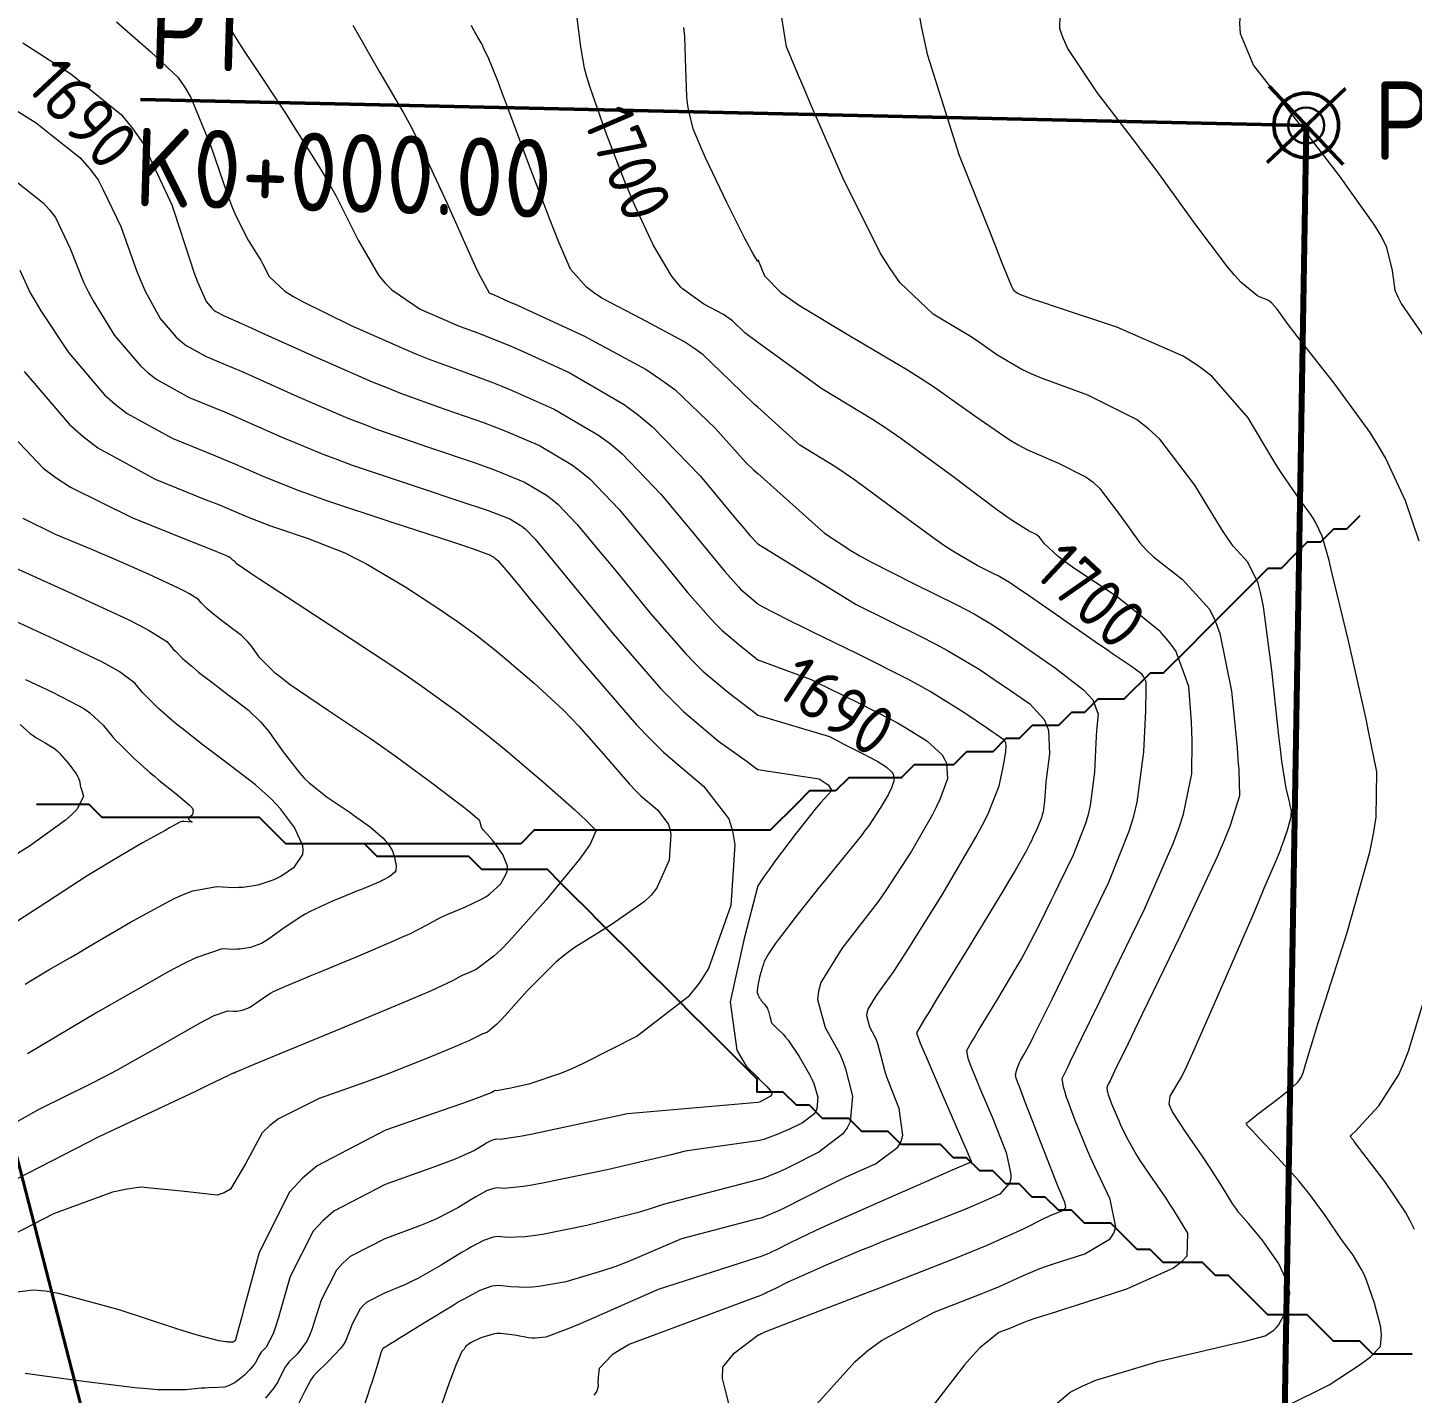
# Model space of a CAD drawing. Header units: millimetres. Extents: x 837475 to 838477, y 1189012 to 1191015.
# Drawn here: x 837944.3 to 838049.9, y 1190855.9 to 1190960.1 of the extents above; entities that cross this region are included whole.
import ezdxf

# ---------------------------------------------------------------- set-up
doc = ezdxf.new("R2010")
doc.units = ezdxf.units.MM
doc.header["$LTSCALE"] = 0.3
doc.linetypes.add('ACAD_ISO03W100', pattern=[30, 12, -18])
for name, color, linetype, lineweight in [('Absicisado Pto Obligatorio', 250, 'Continuous', 50), ('CORREDORVIA', 94, 'Continuous', 40), ('DRENAJE', 5, 'Continuous', 25), ('PTOBLIGADO', 90, 'Continuous', 30), ('TEXTPTO', 90, 'Continuous', 50), ('VIA_Curvas', 250, 'Continuous', 80)]:
    doc.layers.add(name, color=color, linetype=linetype, lineweight=lineweight)
for name, color, linetype, lineweight, true_color in [('COTAS 10', 7, 'Continuous', 9, 0x6e3e2d), ('COTAS INT', 7, 'Continuous', 5, 0x9fa19f), ('Linea_Tendencia', 7, 'ACAD_ISO03W100', 30, 0xef3939)]:
    doc.layers.add(name, color=color, linetype=linetype, lineweight=lineweight, true_color=true_color)
doc.styles.get("Standard").update_dxf_attribs({"font": 'isocp2.shx', "bigfont": '@extfont2.shx'})

msp = doc.modelspace()

# ---------------------------------------------------------------- linework, layer by layer
at = {"layer": 'Absicisado Pto Obligatorio'}
for p, q in [((838044.67, 1190949.66, 1705.28), (838039.03, 1190955.64, 1705.28)), ((838041.85, 1190952.65, 1705.28), (837952.89, 1190954.62, 1705.28)), ((838044.84, 1190955.47, 1705.28), (838038.86, 1190949.83, 1705.28))]:
    msp.add_line(p, q, dxfattribs=at)
msp.add_circle((838041.85, 1190952.65, 1705.28), 2.47, dxfattribs=at)
at = {"layer": 'CORREDORVIA'}
msp.add_lwpolyline([(838157.03, 1190996.19), (838237.17, 1190821.34), (838237, 1190602.88), (838240.03, 1190437.2), (838223.54, 1190366.27), (838184.2, 1189898.28), (837734.3, 1190149.15), (837849.08, 1189569.7), (837751.16, 1189231.38), (837593.19, 1189234.4), (837695.48, 1189679.23), (837660.57, 1189835.36), (837597.74, 1190012.46), (837490.67, 1190492.6), (837964.3, 1190234.41), (838010.16, 1190346.41), (837974.61, 1190516.88), (837969.42, 1190653.33), (837963.57, 1190795.98), (837910.68, 1191000.96)], close=True, dxfattribs=at)
at = {"layer": 'COTAS 10'}
for points in [[(838050.17, 1190971.73), (838049.26, 1190971.42), (838045.44, 1190970.31), (838041.68, 1190968.73), (838040.82, 1190968.13), (838040.03, 1190967.46), (838037.83, 1190964.44), (838036.8, 1190961.22), (838036.75, 1190960.42), (838036.8, 1190959.66), (838037.83, 1190957.23), (838039.87, 1190954.62), (838040.55, 1190953.74), (838041.28, 1190952.79), (838044.37, 1190948.81), (838047.07, 1190945.01), (838047.56, 1190944.18), (838047.95, 1190943.44), (838048.41, 1190941.58), (838048.61, 1190940.08), (838048.83, 1190939.57), (838049.11, 1190939.01), (838050.73, 1190936.69)], [(838004.03, 1190854.51), (838007.4, 1190858.28), (838008.4, 1190859.14), (838009.44, 1190859.92), (838013.45, 1190862.07), (838017.04, 1190863.47), (838017.82, 1190863.78), (838018.5, 1190864.06), (838020.16, 1190864.81), (838021.52, 1190865.4), (838022.02, 1190865.58), (838022.56, 1190865.77), (838024.95, 1190866.53), (838026.9, 1190867.67), (838027.17, 1190868.1), (838027.32, 1190868.57), (838026.88, 1190870.7), (838025.74, 1190873.11), (838025.45, 1190873.77), (838025.17, 1190874.41), (838024.22, 1190876.7), (838023.54, 1190878.55), (838023.42, 1190878.93), (838023.33, 1190879.25), (838023.24, 1190879.9), (838023.54, 1190880.52), (838023.68, 1190880.83), (838023.85, 1190881.19), (838024.71, 1190882.95), (838026.08, 1190885.77), (838026.58, 1190886.79), (838027.12, 1190887.91), (838029.51, 1190892.84), (838031.71, 1190897.83), (838032.14, 1190899), (838032.49, 1190900.07), (838033.12, 1190903.16), (838033.15, 1190905.69), (838033.13, 1190906.41), (838033.1, 1190907.14), (838032.9, 1190909.82), (838031.89, 1190912.54), (838031.35, 1190913.28), (838030.7, 1190914.02), (838027.42, 1190916.66), (838024.12, 1190918.87), (838023.46, 1190919.35), (838022.92, 1190919.76), (838021.87, 1190920.72), (838021.49, 1190921.22), (838021.37, 1190921.33), (838021.24, 1190921.43), (838020.72, 1190921.69), (838019.48, 1190922.44), (838019, 1190922.78), (838018.9, 1190922.85), (838018.22, 1190923.34), (838014.89, 1190925.85), (838010.92, 1190928.75), (838009.84, 1190929.49), (838008.76, 1190930.21), (838004.89, 1190932.55), (838000, 1190936.07), (837999.01, 1190936.83), (837998.06, 1190937.73), (837997.73, 1190937.97), (837997.38, 1190938.21), (837995.88, 1190939.01), (837994.26, 1190940.18), (837994.14, 1190940.31), (837993.84, 1190940.64), (837993.42, 1190941.16), (837992.01, 1190943.53), (837990.63, 1190946.54), (837990.24, 1190947.46), (837989.84, 1190948.42), (837988.38, 1190952.19), (837987.19, 1190955.62), (837986.96, 1190956.37), (837986.78, 1190957.03), (837986.65, 1190957.77), (837986.5, 1190958.66), (837986.21, 1190960.84)], [(837943.91, 1190958.96), (837947.59, 1190956.6), (837951.44, 1190953.45), (837952.32, 1190952.4), (837953.11, 1190951.28), (837955.28, 1190946.6), (837955.43, 1190946.14), (837956.68, 1190942.32), (837956.98, 1190941.46), (837957.24, 1190940.72), (837957.9, 1190939.22), (837958.36, 1190938.68), (837958.5, 1190938.56), (837958.65, 1190938.45), (837959.22, 1190938.13), (837960.65, 1190937.5), (837961.34, 1190937.2), (837962.15, 1190936.83), (837966.13, 1190935.03), (837970.58, 1190933.09), (837971.69, 1190932.64), (837972.75, 1190932.22), (837976.13, 1190931), (837979.08, 1190929.97), (837979.87, 1190929.67), (837980.64, 1190929.37), (837983.34, 1190928.21), (837985.86, 1190926.73), (837986.53, 1190926.22), (837987.18, 1190925.67), (837989.43, 1190923.34), (837991.54, 1190920.78), (837992.11, 1190920.09), (837992.67, 1190919.41), (837994.64, 1190917.01), (837996.41, 1190914.98), (837996.85, 1190914.53), (837997.26, 1190914.12), (837998.55, 1190913.04), (838000, 1190911.87), (838004.07, 1190910.37), (838004.67, 1190910.06), (838005.3, 1190909.74), (838007.73, 1190908.55), (838010.08, 1190907.35), (838010.66, 1190907.04), (838011.21, 1190906.73), (838012.91, 1190905.67), (838014.07, 1190904.6), (838014.26, 1190904.29), (838014.41, 1190903.98), (838014.48, 1190902.79), (838013.9, 1190901.19), (838013.62, 1190900.62), (838013.3, 1190900), (838011.73, 1190897.27), (838009.77, 1190894.25), (838009.2, 1190893.44), (838008.61, 1190892.64), (838006.41, 1190889.83), (838004.82, 1190887.23), (838004.63, 1190886.57), (838004.55, 1190885.93), (838005.14, 1190883.79), (838006.25, 1190881.78), (838006.49, 1190881.22), (838006.7, 1190880.65), (838007.24, 1190878.56), (838007.06, 1190876.61), (838006.82, 1190876.14), (838006.5, 1190875.69), (838004.66, 1190874.28), (838002.56, 1190873.22), (838002.08, 1190872.99), (838001.64, 1190872.79), (838000.38, 1190872.27), (838000, 1190872.17), (837992.77, 1190870.29), (837991.79, 1190869.97), (837990.79, 1190869.66), (837986.95, 1190868.68), (837983.57, 1190868.01), (837982.86, 1190867.89), (837982.25, 1190867.81), (837980.9, 1190867.78), (837980.19, 1190867.84), (837980, 1190867.83), (837979.8, 1190867.8), (837979.08, 1190867.55), (837978.15, 1190867.05), (837977.82, 1190866.86), (837977.45, 1190866.64), (837975.84, 1190865.66), (837974.06, 1190864.64), (837973.59, 1190864.4), (837973.12, 1190864.18), (837971.51, 1190863.52), (837970.18, 1190862.83), (837969.9, 1190862.59), (837969.65, 1190862.32), (837969.06, 1190861.15), (837968.56, 1190859.91), (837968.38, 1190859.6), (837968.17, 1190859.29), (837967.22, 1190858.3), (837966.29, 1190857.4), (837966.08, 1190857.16), (837965.9, 1190856.91), (837965.45, 1190856.05), (837964.99, 1190855.12)], [(837942.72, 1190929.38), (837945.48, 1190926.49), (837946.46, 1190925.75), (837947.55, 1190925.04), (837952.25, 1190922.72), (837956.58, 1190920.98), (837957.43, 1190920.64), (837958.13, 1190920.36), (837959.38, 1190919.85), (837959.6, 1190919.75), (837959.64, 1190919.73), (837959.68, 1190919.71), (837959.74, 1190919.66), (837959.77, 1190919.64), (837959.77, 1190919.63), (837959.78, 1190919.63), (837959.81, 1190919.6), (837959.84, 1190919.57), (837959.85, 1190919.56), (837959.87, 1190919.55), (837959.92, 1190919.5), (837959.98, 1190919.46), (837960, 1190919.45), (837960.01, 1190919.44), (837960.06, 1190919.4), (837960.1, 1190919.36), (837960.12, 1190919.34), (837960.13, 1190919.32), (837960.19, 1190919.24), (837961.32, 1190918.47), (837962.01, 1190918.01), (837962.87, 1190917.45), (837967.34, 1190914.54), (837972.22, 1190911.32), (837973.34, 1190910.56), (837974.36, 1190909.86), (837977.2, 1190907.82), (837979.53, 1190905.99), (837980.22, 1190905.43), (837980.93, 1190904.84), (837983.67, 1190902.5), (837986.03, 1190900.42), (837986.5, 1190899.99), (837986.89, 1190899.63), (837987.66, 1190898.84), (837987.22, 1190897.8), (837986.86, 1190897.28), (837986.39, 1190896.65), (837983.82, 1190893.52), (837981.02, 1190890.39), (837980.41, 1190889.76), (837979.87, 1190889.24), (837978.51, 1190888.22), (837977.69, 1190887.88), (837977.49, 1190887.79), (837977.3, 1190887.7), (837976.7, 1190887.37), (837975.07, 1190886.61), (837974.23, 1190886.25), (837973.22, 1190885.82), (837968.17, 1190883.7), (837961.49, 1190880.94), (837960.24, 1190880.42), (837960.19, 1190880.4), (837960.17, 1190880.39), (837960.16, 1190880.39), (837960.12, 1190880.36), (837960.08, 1190880.33), (837960.08, 1190880.33), (837960.07, 1190880.32), (837960.04, 1190880.31), (837960.01, 1190880.31), (837960.01, 1190880.31), (837960, 1190880.31), (837959.97, 1190880.31), (837959.91, 1190880.29), (837959.88, 1190880.27), (837959.85, 1190880.25), (837959.67, 1190880.16), (837958.02, 1190879.36), (837957.05, 1190878.9), (837955.86, 1190878.34), (837949.71, 1190875.45), (837942.5, 1190871.74)], [(837943.71, 1190906.93), (837944.49, 1190906.24), (837944.7, 1190906.08), (837944.91, 1190905.94), (837945.63, 1190905.53), (837946.34, 1190905.09), (837946.54, 1190904.92), (837946.73, 1190904.74), (837947.44, 1190903.93), (837947.99, 1190903.15), (837948.1, 1190902.98), (837948.18, 1190902.84), (837948.28, 1190902.54), (837948.3, 1190902.28), (837948.33, 1190902.17), (837948.36, 1190902.04), (837948.55, 1190901.46), (837948.07, 1190900.46), (837947.68, 1190900.07), (837947.18, 1190899.63), (837944.43, 1190897.65), (837941.2, 1190895.63)]]:
    msp.add_lwpolyline(points, dxfattribs=at)
at = {"layer": 'COTAS INT'}
for points in [[(838040.43, 1190854.96), (838043.59, 1190856.53), (838045.9, 1190858.02), (838046.36, 1190858.35), (838046.75, 1190858.65), (838047.51, 1190859.46), (838047.6, 1190860.32), (838047.57, 1190860.65), (838047.51, 1190861.03), (838047.06, 1190862.75), (838046.44, 1190864.52), (838046.26, 1190864.94), (838046.08, 1190865.32), (838045.42, 1190866.42), (838044.67, 1190867.43), (838044.44, 1190867.76), (838044.2, 1190868.11), (838043.24, 1190869.53), (838042.06, 1190871.15), (838041.68, 1190871.62), (838041.28, 1190872.1), (838039.66, 1190873.88), (838038.24, 1190875.37), (838037.97, 1190875.66), (838037.75, 1190875.9), (838037.38, 1190876.29), (838037.35, 1190876.33), (838037.34, 1190876.36), (838037.3, 1190876.41), (838037.28, 1190876.46), (838037.28, 1190876.47), (838037.28, 1190876.48), (838037.3, 1190876.52), (838037.37, 1190876.56), (838037.4, 1190876.58), (838037.43, 1190876.61), (838037.57, 1190876.72), (838037.94, 1190877.01), (838038.11, 1190877.15), (838038.32, 1190877.31), (838039.34, 1190878.08), (838040.37, 1190878.89), (838040.59, 1190879.07), (838040.78, 1190879.23), (838041.23, 1190879.64), (838041.48, 1190880.03), (838041.55, 1190880.17), (838041.61, 1190880.33), (838041.83, 1190881.04), (838042.43, 1190883.07), (838042.74, 1190884.07), (838043.12, 1190885.24), (838044.97, 1190891.04), (838046.7, 1190897.19), (838046.98, 1190898.59), (838047.19, 1190899.85), (838047.24, 1190903.31), (838046.61, 1190906.42), (838046.39, 1190907.46), (838046.14, 1190908.59), (838045.07, 1190913.31), (838044.02, 1190917.72), (838043.79, 1190918.65), (838043.59, 1190919.45), (838043.06, 1190921.29), (838042.56, 1190922.36), (838042.38, 1190922.67), (838042.18, 1190922.99), (838041.29, 1190924.21), (838040.08, 1190925.92), (838039.68, 1190926.55), (838039.24, 1190927.25), (838037.41, 1190930.32), (838034.64, 1190933.52), (838033.61, 1190934.3), (838032.47, 1190935.03), (838027.41, 1190937.26), (838022.73, 1190938.81), (838021.83, 1190939.11), (838021.1, 1190939.35), (838019.92, 1190939.77), (838019.84, 1190939.82), (838019.82, 1190939.84), (838019.79, 1190939.85), (838019.69, 1190939.92), (838019.56, 1190940.03), (838019.53, 1190940.08), (838019.49, 1190940.14), (838019.36, 1190940.41), (838018.66, 1190942.14), (838018.27, 1190943.12), (838017.8, 1190944.31), (838015.38, 1190950.41), (838012.98, 1190957.98), (838012.52, 1190960.1), (838012.14, 1190962.23)], [(838050.46, 1190920.91), (838049.42, 1190923.99), (838047.9, 1190927.27), (838047.34, 1190928.23), (838046.72, 1190929.22), (838043.99, 1190932.99), (838041.42, 1190936.24), (838040.91, 1190936.9), (838040.48, 1190937.46), (838039.63, 1190938.63), (838039.23, 1190939.09), (838039.08, 1190939.2), (838038.91, 1190939.3), (838038.15, 1190939.63), (838036.89, 1190940.66), (838036.4, 1190941.2), (838035.85, 1190941.85), (838033.36, 1190945.16), (838030.47, 1190949.15), (838029.66, 1190950.23), (838028.85, 1190951.31), (838025.9, 1190955.16), (838023.66, 1190958.52), (838023.3, 1190959.3), (838023.05, 1190960.02), (838023.1, 1190962.05)], [(838021.68, 1190854.13), (838023.85, 1190855.97), (838024.76, 1190856.43), (838025.79, 1190856.88), (838030.62, 1190858.32), (838035.32, 1190859.42), (838036.28, 1190859.65), (838037.08, 1190859.84), (838038.73, 1190860.27), (838039.38, 1190860.69), (838039.56, 1190860.87), (838039.73, 1190861.09), (838040.33, 1190862.15), (838040.6, 1190863.49), (838040.55, 1190863.88), (838040.46, 1190864.28), (838039.73, 1190865.81), (838038.73, 1190867.25), (838038.48, 1190867.59), (838038.24, 1190867.9), (838037.44, 1190868.83), (838036.69, 1190869.71), (838036.48, 1190870), (838036.26, 1190870.31), (838035.45, 1190871.6), (838034.51, 1190873.1), (838034.22, 1190873.54), (838033.91, 1190874.01), (838032.66, 1190875.8), (838031.65, 1190877.37), (838031.49, 1190877.69), (838031.39, 1190877.96), (838031.46, 1190878.55), (838032.33, 1190880.02), (838032.73, 1190880.85), (838033.2, 1190881.87), (838035.5, 1190887.07), (838037.79, 1190892.4), (838038.26, 1190893.5), (838038.65, 1190894.43), (838039.5, 1190896.42), (838039.88, 1190897.34), (838039.97, 1190897.59), (838040.07, 1190897.85), (838040.39, 1190898.79), (838040.62, 1190899.6), (838040.67, 1190899.78), (838040.7, 1190899.94), (838040.72, 1190900.33), (838040.63, 1190900.75), (838040.59, 1190900.93), (838040.54, 1190901.13), (838040.33, 1190902.07), (838040, 1190904.13), (838039.89, 1190905.03), (838039.77, 1190906.07), (838039.23, 1190911.06), (838038.58, 1190915.93), (838038.39, 1190916.9), (838038.19, 1190917.72), (838037.4, 1190919.31), (838036.28, 1190920.54), (838035.86, 1190921.12), (838035.4, 1190921.81), (838033.35, 1190925.18), (838030.67, 1190928.7), (838029.81, 1190929.49), (838028.9, 1190930.2), (838025.18, 1190932.07), (838021.65, 1190933.35), (838020.85, 1190933.69), (838020.14, 1190934.02), (838018.24, 1190935.13), (838016.66, 1190936.25), (838016.15, 1190936.58), (838015.6, 1190936.93), (838013.38, 1190938.24), (838010.85, 1190940.67), (838010.11, 1190941.72), (838009.35, 1190942.93), (838006.5, 1190948.64), (838004.03, 1190954.29), (838003.53, 1190955.46), (838003.1, 1190956.46), (838002.18, 1190958.64), (838001.82, 1190961.03)], [(837951.07, 1190960.56), (837953.69, 1190958.27), (837955.75, 1190956.34), (837956.26, 1190955.6), (837956.74, 1190954.78), (837958.27, 1190951.06), (837959.53, 1190947.35), (837959.85, 1190946.53), (837960.15, 1190945.8), (837961.11, 1190943.9), (837961.89, 1190942.68), (837962.07, 1190942.37), (837962.24, 1190942.07), (837962.72, 1190941.11), (837963.91, 1190940.01), (837964.53, 1190939.62), (837965.27, 1190939.2), (837968.98, 1190937.38), (837973.02, 1190935.6), (837973.97, 1190935.2), (837974.84, 1190934.84), (837977.38, 1190933.91), (837979.71, 1190933.06), (837980.46, 1190932.75), (837981.25, 1190932.43), (837984.47, 1190931), (837987.85, 1190929.02), (837988.75, 1190928.34), (837989.63, 1190927.6), (837992.64, 1190924.47), (837995.14, 1190921.44), (837995.7, 1190920.77), (837996.19, 1190920.17), (837997.49, 1190918.6), (837998.32, 1190917.65), (837998.52, 1190917.43), (837998.71, 1190917.24), (837999.32, 1190916.73), (838000, 1190916.14)], [(837959.63, 1190960.11), (837959.67, 1190960.06), (837959.79, 1190959.94), (837959.86, 1190959.88), (837959.87, 1190959.85), (837959.89, 1190959.82), (837959.94, 1190959.7), (837960.58, 1190958.68), (837960.96, 1190958.09), (837961.44, 1190957.37), (837963.9, 1190953.66), (837966.62, 1190949.37), (837967.25, 1190948.29), (837967.83, 1190947.25), (837969.51, 1190943.9), (837971.05, 1190941.23), (837971.55, 1190940.63), (837972.08, 1190940.09), (837974.24, 1190938.63), (837976.35, 1190937.7), (837976.85, 1190937.49), (837977.3, 1190937.3), (837978.63, 1190936.81), (837980.35, 1190936.14), (837981.06, 1190935.84), (837981.87, 1190935.49), (837985.61, 1190933.79), (837989.81, 1190931.35), (837990.91, 1190930.53), (837991.98, 1190929.64), (837995.61, 1190925.9), (837998.41, 1190922.53), (837998.95, 1190921.89), (837999.4, 1190921.36), (838000, 1190920.71), (838007.51, 1190916.08), (838012.45, 1190913.64), (838013.53, 1190913.08), (838014.48, 1190912.57), (838016.89, 1190911.15), (838018.45, 1190910.08), (838018.88, 1190909.79), (838019.29, 1190909.51), (838020.75, 1190908.5), (838021.85, 1190907.31), (838022.04, 1190906.91), (838022.18, 1190906.48), (838022.25, 1190904.69), (838022.03, 1190902.93), (838021.99, 1190902.52), (838021.95, 1190902.15), (838021.87, 1190901.08), (838021.77, 1190900.25), (838021.71, 1190900.02), (838021.65, 1190899.79), (838021.33, 1190898.99), (838020.97, 1190898.25), (838020.88, 1190898.05), (838020.79, 1190897.87), (838020.49, 1190897.25), (838019.65, 1190895.78), (838019.22, 1190895.06), (838018.7, 1190894.21), (838016.12, 1190889.99), (838013.6, 1190885.86), (838013.12, 1190885.07), (838012.73, 1190884.43), (838012.1, 1190883.39), (838012.4, 1190882.61), (838012.6, 1190882.14), (838012.84, 1190881.55), (838014.15, 1190878.52), (838015.47, 1190875.49), (838015.72, 1190874.9), (838015.93, 1190874.43), (838016.27, 1190873.64), (838016.28, 1190873.57), (838016.28, 1190873.56), (838016.28, 1190873.54), (838016.25, 1190873.51), (838016.19, 1190873.49), (838016.17, 1190873.48), (838016.14, 1190873.47), (838016.03, 1190873.42), (838015.02, 1190872.99), (838014.43, 1190872.73), (838013.7, 1190872.41), (838009.97, 1190870.78), (838006.01, 1190869.03), (838005.15, 1190868.64), (838004.38, 1190868.28), (838002.46, 1190867.36), (838001.34, 1190866.79), (838001.08, 1190866.67), (838000.85, 1190866.56), (838000.19, 1190866.29), (838000, 1190866.24), (837992.39, 1190863.8), (837987.44, 1190861.61), (837986.44, 1190861.18), (837985.59, 1190860.82), (837983.83, 1190860.17), (837983.02, 1190860.09), (837982.77, 1190860.1), (837982.5, 1190860.12), (837981.45, 1190860.31), (837980.36, 1190860.45), (837980.08, 1190860.44), (837979.8, 1190860.4), (837978.86, 1190860.11), (837978.14, 1190859.75), (837978, 1190859.67), (837977.89, 1190859.6), (837977.7, 1190859.44), (837977.66, 1190859.33), (837977.63, 1190859.29), (837977.6, 1190859.25), (837977.43, 1190859.08), (837976.95, 1190858.02), (837976.72, 1190857.42), (837976.45, 1190856.68), (837975.12, 1190852.9)], [(837969.09, 1190960.31), (837971.16, 1190956.69), (837973, 1190953.57), (837973.55, 1190952.53), (837974.12, 1190951.4), (837976.3, 1190946.69), (837978.19, 1190942.46), (837978.57, 1190941.64), (837978.89, 1190940.98), (837979.5, 1190939.88), (837979.68, 1190939.8), (837979.73, 1190939.78), (837979.77, 1190939.77), (837979.88, 1190939.72), (837980.99, 1190939.22), (837981.66, 1190938.92), (837982.48, 1190938.54), (837986.74, 1190936.58), (837991.49, 1190934.03), (837992.61, 1190933.27), (837993.66, 1190932.5), (837996.74, 1190929.54), (837999.09, 1190926.93), (837999.67, 1190926.37), (838000, 1190926.08), (838005.09, 1190921.54), (838007.09, 1190920.21), (838007.8, 1190919.8), (838008.58, 1190919.37), (838011.93, 1190917.67), (838015.18, 1190916.06), (838015.88, 1190915.7), (838016.51, 1190915.37), (838018.05, 1190914.46), (838019.38, 1190913.55), (838019.86, 1190913.22), (838020.39, 1190912.85), (838022.73, 1190911.23), (838024.85, 1190909.56), (838025.24, 1190909.17), (838025.56, 1190908.8), (838025.98, 1190907.71), (838025.86, 1190906.48), (838025.83, 1190906.02), (838025.8, 1190905.52), (838025.69, 1190903.28), (838025.37, 1190900.75), (838025.21, 1190900.05), (838025.01, 1190899.37), (838024.06, 1190896.94), (838022.96, 1190894.67), (838022.68, 1190894.09), (838022.4, 1190893.52), (838021.48, 1190891.64), (838020.46, 1190889.68), (838020.12, 1190889.07), (838019.75, 1190888.42), (838018.21, 1190885.85), (838016.83, 1190883.58), (838016.56, 1190883.12), (838016.34, 1190882.75), (838015.94, 1190882.02), (838016.04, 1190881.46), (838016.14, 1190881.18), (838016.26, 1190880.85), (838016.93, 1190879.22), (838017.76, 1190877.26), (838017.98, 1190876.72), (838018.2, 1190876.19), (838018.95, 1190874.26), (838019.32, 1190872.6), (838019.3, 1190872.24), (838019.22, 1190871.92), (838018.48, 1190871.09), (838016.92, 1190870.38), (838016.33, 1190870.13), (838015.67, 1190869.86), (838012.7, 1190868.69), (838009.47, 1190867.43), (838008.65, 1190867.09), (838007.85, 1190866.77), (838005.23, 1190865.66), (838003.16, 1190864.74), (838002.7, 1190864.53), (838002.3, 1190864.35), (838001.29, 1190863.86), (838000.7, 1190863.57), (838000.57, 1190863.5), (838000.45, 1190863.45), (838000.1, 1190863.3), (838000, 1190863.28), (837990.23, 1190859.62), (837989.5, 1190859.2), (837988.9, 1190858.82), (837987.89, 1190857.78), (837987.82, 1190857.1), (837987.81, 1190856.94), (837987.8, 1190856.8), (837987.83, 1190856.42), (837987.72, 1190856.03), (837987.62, 1190855.89), (837987.5, 1190855.73)], [(837997.81, 1190855.01), (837997.52, 1190856.2), (837997.31, 1190857), (837997.34, 1190857.87), (837998.19, 1190858.94), (838000, 1190860.31), (838000.01, 1190860.31), (838000.04, 1190860.33), (838000.05, 1190860.33), (838000.07, 1190860.34), (838000.12, 1190860.37), (838000.22, 1190860.41), (838000.26, 1190860.43), (838000.3, 1190860.45), (838000.5, 1190860.54), (838002, 1190861.12), (838002.86, 1190861.46), (838003.92, 1190861.86), (838009.37, 1190863.96), (838015.13, 1190866.21), (838016.39, 1190866.72), (838017.5, 1190867.18), (838020.27, 1190868.44), (838021.82, 1190869.21), (838022.15, 1190869.37), (838022.44, 1190869.5), (838023.14, 1190869.79), (838023.44, 1190869.97), (838023.48, 1190870.03), (838023.51, 1190870.11), (838023.44, 1190870.44), (838023.12, 1190871.18), (838022.98, 1190871.5), (838022.83, 1190871.89), (838022.11, 1190873.72), (838021.33, 1190875.73), (838021.14, 1190876.22), (838020.96, 1190876.68), (838020.41, 1190878.1), (838020.02, 1190879.14), (838019.94, 1190879.35), (838019.87, 1190879.53), (838019.71, 1190879.93), (838019.67, 1190880.15), (838019.68, 1190880.23), (838019.69, 1190880.31), (838019.79, 1190880.66), (838019.95, 1190881.06), (838020, 1190881.18), (838020.06, 1190881.29), (838020.3, 1190881.72), (838020.8, 1190882.64), (838021.02, 1190883.07), (838021.27, 1190883.57), (838022.48, 1190886.02), (838024.01, 1190889.17), (838024.47, 1190890.12), (838024.95, 1190891.1), (838026.78, 1190894.89), (838028.37, 1190898.85), (838028.69, 1190899.93), (838028.96, 1190901.01), (838029.47, 1190904.84), (838029.6, 1190907.96), (838029.62, 1190908.59), (838029.63, 1190908.98), (838029.64, 1190909.12), (838029.64, 1190910.17), (838029.43, 1190910.6), (838029.32, 1190910.73), (838029.18, 1190910.87), (838028.45, 1190911.41), (838027.15, 1190912.28), (838026.65, 1190912.62), (838026.08, 1190913.01), (838023.52, 1190914.78), (838023.05, 1190915.11), (838021.06, 1190916.5), (838020.55, 1190916.85), (838020.12, 1190917.14), (838019.21, 1190917.77), (838018.59, 1190918.13), (838018.34, 1190918.27), (838018.06, 1190918.41), (838016.75, 1190919.06), (838014.88, 1190920.15), (838014.24, 1190920.57), (838013.55, 1190921.05), (838010.62, 1190923.22), (838007.49, 1190925.52), (838006.67, 1190926.08), (838005.88, 1190926.61), (838003.22, 1190928.25), (838000, 1190931.15), (837999.78, 1190931.32), (837997.88, 1190933.19), (837995.83, 1190935.13), (837995.13, 1190935.64), (837994.37, 1190936.15), (837991.14, 1190937.88), (837988.11, 1190939.47), (837987.47, 1190939.89), (837986.93, 1190940.3), (837985.7, 1190941.68), (837984.81, 1190943.75), (837984.48, 1190944.58), (837984.11, 1190945.54), (837982.44, 1190949.94), (837980.82, 1190954.28), (837980.48, 1190955.19), (837980.18, 1190955.97), (837979.47, 1190957.74), (837979.08, 1190958.58), (837978.99, 1190958.77), (837978.89, 1190958.95), (837978.59, 1190959.47), (837978.26, 1190960.05), (837978.15, 1190960.27)], [(838000, 1190942.27), (837999.64, 1190942.86), (837999.34, 1190943.41), (837999.01, 1190944.02), (837997.64, 1190946.76), (837996.31, 1190949.54), (837996.02, 1190950.18), (837995.76, 1190950.76), (837995.08, 1190952.39), (837994.71, 1190953.87), (837994.64, 1190954.35), (837994.59, 1190954.87), (837994.52, 1190957), (837994.43, 1190959.43), (837994.36, 1190960.13)], [(837941.66, 1190954.89), (837944.93, 1190952.85), (837946.22, 1190951.83), (837948.27, 1190950.21), (837949.01, 1190949.37), (837949.68, 1190948.49), (837950.05, 1190947.73), (837951.41, 1190944.93), (837952.61, 1190941.51), (837952.94, 1190940.71), (837953.26, 1190939.99), (837954.4, 1190937.92), (837955.63, 1190936.48), (837956, 1190936.15), (837956.39, 1190935.85), (837957.92, 1190935.01), (837959.98, 1190934.15), (837960.7, 1190933.83), (837961.49, 1190933.49), (837964.87, 1190931.96), (837968.73, 1190930.31), (837969.81, 1190929.89), (837970.9, 1190929.47), (837974.88, 1190928.09), (837978.44, 1190926.89), (837979.27, 1190926.59), (837980.03, 1190926.31), (837982.2, 1190925.42), (837983.87, 1190924.44), (837984.31, 1190924.11), (837984.74, 1190923.74), (837986.22, 1190922.2), (837987.95, 1190920.11), (837988.53, 1190919.41), (837989.16, 1190918.65), (837991.8, 1190915.43), (837994.51, 1190912.32), (837995.18, 1190911.63), (837995.81, 1190911), (837997.78, 1190909.35), (837999.83, 1190907.8), (838000, 1190907.65), (838005.47, 1190906.01), (838006.02, 1190905.72), (838006.51, 1190905.45), (838007.84, 1190904.78), (838008.73, 1190904.33), (838008.95, 1190904.21), (838009.15, 1190904.09), (838009.8, 1190903.69), (838010.23, 1190903.29), (838010.31, 1190903.18), (838010.36, 1190903.06), (838010.39, 1190902.61), (838010.23, 1190902.17), (838010.17, 1190902.01), (838010.06, 1190901.79), (838009.94, 1190901.56), (838009.35, 1190900.53), (838008.49, 1190899.25), (838008.2, 1190898.85), (838007.89, 1190898.44), (838006.56, 1190896.79), (838005.12, 1190895.03), (838004.72, 1190894.54), (838004.33, 1190894.06), (838002.96, 1190892.32), (838001.81, 1190890.82), (838001.56, 1190890.49), (838001.34, 1190890.19), (838000.81, 1190889.43), (838000.5, 1190888.83), (838000.43, 1190888.64), (838000.36, 1190888.44), (838000.13, 1190887.65), (838000, 1190887), (837999.95, 1190886.62), (837999.96, 1190886.42), (838000, 1190886.35), (838000.02, 1190886.26), (838000.16, 1190886.02), (838000.22, 1190885.95), (838000.27, 1190885.87), (838000.51, 1190885.58), (838000.73, 1190885.25), (838000.78, 1190885.15), (838000.82, 1190885.05), (838000.91, 1190884.64), (838001.01, 1190884.25), (838001.06, 1190884.16), (838001.13, 1190884.07), (838001.44, 1190883.78), (838001.93, 1190883.29), (838002.11, 1190883.07), (838002.31, 1190882.82), (838003.15, 1190881.58), (838003.96, 1190880.2), (838004.13, 1190879.86), (838004.27, 1190879.53), (838004.59, 1190878.47), (838004.5, 1190877.58), (838004.4, 1190877.36), (838004.25, 1190877.16), (838003.41, 1190876.52), (838002.31, 1190875.99), (838001.99, 1190875.85), (838001.67, 1190875.71), (838000.47, 1190875.26), (838000, 1190875.14), (837994.47, 1190874.37), (837993.39, 1190874.09), (837988.5, 1190872.94), (837983.84, 1190871.97), (837982.91, 1190871.79), (837982.13, 1190871.66), (837980.62, 1190871.51), (837980.13, 1190871.56), (837980, 1190871.54), (837979.86, 1190871.52), (837979.36, 1190871.35), (837978.71, 1190871.01), (837978.48, 1190870.87), (837978.23, 1190870.72), (837977.11, 1190870.04), (837975.48, 1190869.2), (837974.91, 1190868.94), (837974.27, 1190868.68), (837971.54, 1190867.67), (837968.91, 1190866.31), (837968.35, 1190865.82), (837967.86, 1190865.29), (837966.69, 1190862.98), (837965.98, 1190860.76), (837965.79, 1190860.28), (837965.59, 1190859.86), (837964.86, 1190858.86), (837964.23, 1190858.25), (837964.1, 1190858.09), (837963.97, 1190857.92), (837963.67, 1190857.34), (837963.36, 1190856.71), (837963.23, 1190856.52), (837963.09, 1190856.31), (837962.44, 1190855.5)], [(837943.26, 1190948.49), (837945.47, 1190946.75), (837945.96, 1190946.2), (837946.4, 1190945.61), (837947.54, 1190943.26), (837948.55, 1190940.69), (837948.9, 1190939.97), (837949.28, 1190939.25), (837950.91, 1190936.62), (837952.9, 1190934.29), (837953.5, 1190933.75), (837954.14, 1190933.26), (837956.62, 1190931.89), (837959.31, 1190930.78), (837960.06, 1190930.46), (837960.82, 1190930.14), (837963.62, 1190928.89), (837966.88, 1190927.54), (837967.94, 1190927.14), (837969.05, 1190926.73), (837973.62, 1190925.18), (837977.8, 1190923.8), (837978.67, 1190923.51), (837979.42, 1190923.25), (837981.07, 1190922.62), (837981.87, 1190922.15), (837982.09, 1190921.99), (837982.3, 1190921.81), (837983.02, 1190921.07), (837984.35, 1190919.45), (837984.94, 1190918.73), (837985.64, 1190917.89), (837988.96, 1190913.85), (837992.61, 1190909.66), (837993.51, 1190908.72), (837994.35, 1190907.89), (837997.01, 1190905.66), (837999.19, 1190904.1), (837999.74, 1190903.68), (838000, 1190903.48), (838004.69, 1190902.77), (838005.07, 1190902.53), (838005.36, 1190902.32), (838005.66, 1190901.9), (838005.08, 1190901.29), (838004.81, 1190900.97), (838004.49, 1190900.58), (838002.93, 1190898.63), (838001.26, 1190896.42), (838000.86, 1190895.87), (838000.49, 1190895.35), (838000, 1190894.61), (837998.97, 1190890.59), (837997.9, 1190885.76), (837998.4, 1190882.06), (837999.11, 1190880.85), (838000, 1190879.98), (838000.07, 1190879.88), (838000.7, 1190879.3), (838001.09, 1190878.8), (838001.06, 1190878.67), (838000.98, 1190878.55), (838000.18, 1190878.12), (838000, 1190878.07), (837990.06, 1190877.2), (837984.11, 1190875.93), (837982.95, 1190875.69), (837982.01, 1190875.5), (837980.35, 1190875.24), (837980.08, 1190875.27), (837980, 1190875.26), (837979.92, 1190875.25), (837979.64, 1190875.15), (837979.28, 1190874.96), (837979.15, 1190874.88), (837979.01, 1190874.8), (837978.38, 1190874.42), (837976.9, 1190873.75), (837976.22, 1190873.49), (837975.42, 1190873.19), (837971.56, 1190871.82), (837967.64, 1190869.78), (837966.8, 1190869.05), (837966.07, 1190868.26), (837964.32, 1190864.8), (837963.4, 1190861.6), (837963.2, 1190860.96), (837963.01, 1190860.43), (837962.5, 1190859.41), (837962.18, 1190859.1), (837962.11, 1190859.01), (837962.05, 1190858.93), (837961.89, 1190858.63), (837961.73, 1190858.31), (837961.66, 1190858.21), (837961.59, 1190858.1), (837961.25, 1190857.69), (837960.84, 1190857.26), (837960.72, 1190857.15), (837960.59, 1190857.05), (837960.12, 1190856.7), (837959.62, 1190856.44), (837959.47, 1190856.39), (837959.33, 1190856.35), (837958.8, 1190856.31), (837958.09, 1190856.29), (837957.83, 1190856.28), (837957.55, 1190856.26), (837956.33, 1190856.14), (837954.23, 1190856.15), (837953.4, 1190856.21), (837952.46, 1190856.3), (837948.16, 1190856.84), (837944.09, 1190857.4)], [(838000, 1190942.42), (838000.51, 1190941.16), (838001.76, 1190939.9), (838002.41, 1190939.43), (838003.18, 1190938.91), (838007.08, 1190936.57), (838011.42, 1190934), (838012.48, 1190933.33), (838013.48, 1190932.68), (838016.57, 1190930.49), (838019.18, 1190928.68), (838019.88, 1190928.27), (838020.57, 1190927.9), (838022.95, 1190926.88), (838025.07, 1190925.81), (838025.59, 1190925.41), (838026.08, 1190924.96), (838027.61, 1190922.95), (838029.16, 1190920.78), (838029.66, 1190920.23), (838030.2, 1190919.71), (838032.41, 1190917.99), (838034.46, 1190915.72), (838034.9, 1190914.85), (838035.27, 1190913.88), (838036.16, 1190909.48), (838036.57, 1190905.16), (838036.64, 1190904.23), (838036.7, 1190903.43), (838036.76, 1190901.49), (838036.03, 1190899.14), (838035.59, 1190898.07), (838035.05, 1190896.82), (838032.23, 1190890.79), (838029.34, 1190884.81), (838028.75, 1190883.6), (838028.26, 1190882.57), (838027.23, 1190880.46), (838026.88, 1190879.74), (838026.81, 1190879.59), (838026.75, 1190879.47), (838026.63, 1190879.21), (838026.67, 1190878.95), (838026.7, 1190878.82), (838026.75, 1190878.66), (838027.03, 1190877.91), (838027.42, 1190876.97), (838027.54, 1190876.7), (838027.66, 1190876.43), (838028.13, 1190875.43), (838028.74, 1190874.33), (838028.94, 1190873.99), (838029.16, 1190873.65), (838030.09, 1190872.28), (838031.14, 1190870.77), (838031.43, 1190870.32), (838031.72, 1190869.86), (838032.79, 1190868.11), (838032.74, 1190866.35), (838032.32, 1190865.88), (838031.73, 1190865.42), (838028.14, 1190863.83), (838024.21, 1190862.55), (838023.4, 1190862.29), (838022.71, 1190862.07), (838021.23, 1190861.61), (838020.64, 1190861.42), (838020.5, 1190861.37), (838020.38, 1190861.32), (838020.04, 1190861.18), (838019.63, 1190861), (838019.46, 1190860.93), (838019.28, 1190860.85), (838018.39, 1190860.51), (838016.94, 1190859.34), (838016.39, 1190858.75), (838015.78, 1190858.04), (838013.03, 1190854.49)], [(837943.68, 1190941.59), (837944.49, 1190939.87), (837944.86, 1190939.23), (837945.3, 1190938.51), (837947.41, 1190935.32), (837950.16, 1190932.09), (837951, 1190931.34), (837951.88, 1190930.67), (837955.32, 1190928.77), (837958.63, 1190927.43), (837959.42, 1190927.1), (837960.16, 1190926.79), (837962.37, 1190925.82), (837964.99, 1190924.78), (837965.98, 1190924.42), (837967.09, 1190924.03), (837972.07, 1190922.37), (837976.71, 1190920.86), (837977.61, 1190920.56), (837978.35, 1190920.31), (837979.61, 1190919.85), (837979.77, 1190919.75), (837979.8, 1190919.73), (837979.83, 1190919.71), (837979.92, 1190919.65), (837979.99, 1190919.58), (837980.02, 1190919.56), (837980.05, 1190919.54), (837980.17, 1190919.44), (837981.2, 1190918.22), (837981.81, 1190917.49), (837982.56, 1190916.58), (837986.41, 1190911.91), (837990.75, 1190906.91), (837991.81, 1190905.8), (837992.8, 1190904.81), (837995.86, 1190902.23), (837997.79, 1190899.73), (837998.07, 1190898.8), (837998.24, 1190897.75), (837997.95, 1190893.1), (837996.24, 1190888.31), (837995.52, 1190887.19), (837994.69, 1190886.15), (837990.8, 1190883.13), (837986.74, 1190881.08), (837985.8, 1190880.65), (837984.95, 1190880.29), (837982.54, 1190879.48), (837981.02, 1190879.15), (837980.73, 1190879.09), (837980.49, 1190879.04), (837980.08, 1190878.97), (837980.02, 1190878.98), (837980, 1190878.98), (837979.98, 1190878.98), (837979.92, 1190878.96), (837979.84, 1190878.91), (837979.82, 1190878.9), (837979.79, 1190878.88), (837979.65, 1190878.8), (837978.32, 1190878.3), (837977.54, 1190878.03), (837976.57, 1190877.69), (837971.59, 1190875.97), (837966.37, 1190873.25), (837965.25, 1190872.29), (837964.28, 1190871.23), (837961.95, 1190866.63), (837960.82, 1190862.44), (837960.61, 1190861.64), (837960.43, 1190861), (837960.14, 1190859.97), (837960.12, 1190859.95), (837960.12, 1190859.94), (837960.12, 1190859.94), (837960.11, 1190859.92), (837960.1, 1190859.9), (837960.09, 1190859.9), (837960.09, 1190859.89), (837960.07, 1190859.87), (837960.05, 1190859.84), (837960.03, 1190859.83), (837960.01, 1190859.81), (837959.98, 1190859.8), (837959.97, 1190859.8), (837959.96, 1190859.79), (837959.93, 1190859.79), (837959.89, 1190859.79), (837959.88, 1190859.79), (837959.86, 1190859.79), (837959.79, 1190859.78), (837959.6, 1190859.79), (837959.51, 1190859.8), (837959.41, 1190859.81), (837958.88, 1190859.89), (837957.33, 1190860.3), (837956.57, 1190860.53), (837955.68, 1190860.81), (837951.28, 1190862.24), (837946.66, 1190863.5), (837945.62, 1190863.67), (837944.7, 1190863.75), (837942.24, 1190863.44)], [(837944.02, 1190933.86), (837947.47, 1190929.83), (837948.53, 1190928.9), (837949.64, 1190928.05), (837954.02, 1190925.65), (837957.96, 1190924.06), (837958.79, 1190923.73), (837959.5, 1190923.44), (837961.12, 1190922.75), (837962.36, 1190922.26), (837962.83, 1190922.09), (837963.35, 1190921.9), (837965.7, 1190921.12), (837968.49, 1190920.02), (837969.29, 1190919.63), (837970.1, 1190919.21), (837973.14, 1190917.41), (837975.87, 1190915.62), (837976.49, 1190915.2), (837977.05, 1190914.82), (837978.56, 1190913.73), (837979.92, 1190912.65), (837980.37, 1190912.27), (837980.86, 1190911.86), (837982.93, 1190910.09), (837985.17, 1190908.01), (837985.76, 1190907.41), (837986.35, 1190906.79), (837988.4, 1190904.45), (837990.22, 1190902.36), (837990.67, 1190901.89), (837991.08, 1190901.48), (837992.36, 1190900.4), (837993.17, 1190899.35), (837993.29, 1190898.96), (837993.36, 1190898.52), (837993.23, 1190896.57), (837992.3, 1190894.46), (837991.86, 1190893.91), (837991.34, 1190893.39), (837988.82, 1190891.64), (837985.98, 1190889.88), (837985.27, 1190889.35), (837984.59, 1190888.79), (837982.4, 1190886.61), (837980.72, 1190884.71), (837980.37, 1190884.33), (837980.07, 1190884.02), (837979.38, 1190883.45), (837979.03, 1190883.31), (837978.94, 1190883.27), (837978.86, 1190883.23), (837978.61, 1190883.1), (837977.89, 1190882.76), (837977.52, 1190882.6), (837977.06, 1190882.41), (837974.8, 1190881.46), (837971.85, 1190880.29), (837970.96, 1190879.96), (837970.06, 1190879.62), (837966.53, 1190878.37), (837963.42, 1190876.83), (837962.76, 1190876.31), (837962.19, 1190875.75), (837960.9, 1190873.39), (837959.76, 1190871.46), (837959.29, 1190871.18), (837958.75, 1190871), (837956.25, 1190871.27), (837952.93, 1190871.6), (837951.88, 1190871.46), (837950.77, 1190871.23), (837946.25, 1190869.57), (837941.65, 1190867.22)], [(837940.39, 1190874.89), (837945.17, 1190877.57), (837949.09, 1190879.5), (837950.12, 1190880.03), (837951.14, 1190880.58), (837954.65, 1190882.56), (837957.46, 1190884.16), (837958.03, 1190884.47), (837958.52, 1190884.71), (837959.56, 1190885.06), (837960.01, 1190885.04), (837960.13, 1190885.04), (837960.25, 1190885.05), (837960.66, 1190885.11), (837961.1, 1190885.27), (837961.23, 1190885.35), (837961.38, 1190885.43), (837961.95, 1190885.84), (837962.62, 1190886.3), (837962.82, 1190886.42), (837963.04, 1190886.54), (837963.9, 1190886.93), (837965.3, 1190887.51), (837965.85, 1190887.74), (837966.49, 1190888), (837969.39, 1190889.2), (837972.28, 1190890.43), (837972.9, 1190890.71), (837973.45, 1190890.96), (837974.78, 1190891.64), (837975.73, 1190892.16), (837976.03, 1190892.3), (837976.35, 1190892.45), (837977.65, 1190892.98), (837978.93, 1190893.59), (837979.24, 1190893.77), (837979.53, 1190893.97), (837980.39, 1190894.77), (837980.86, 1190895.63), (837980.9, 1190895.87), (837980.9, 1190896.11), (837980.55, 1190897), (837979.99, 1190897.78), (837979.86, 1190897.96), (837979.73, 1190898.12), (837979.33, 1190898.57), (837979.06, 1190898.87), (837979, 1190898.95), (837978.95, 1190899.02), (837978.87, 1190899.24), (837978.84, 1190899.41), (837978.83, 1190899.45), (837978.83, 1190899.48), (837978.8, 1190899.58), (837978.23, 1190900.06), (837977.89, 1190900.34), (837977.46, 1190900.67), (837975.23, 1190902.38), (837972.32, 1190904.51), (837971.46, 1190905.12), (837970.59, 1190905.73), (837967.24, 1190907.96), (837964.32, 1190909.96), (837963.7, 1190910.43), (837963.18, 1190910.85), (837961.99, 1190912.05), (837961.4, 1190912.87), (837961.24, 1190913.06), (837961.09, 1190913.23), (837960.6, 1190913.71), (837960.09, 1190914.09), (837959.94, 1190914.21), (837959.79, 1190914.33), (837959.18, 1190914.79), (837958.6, 1190915.24), (837958.46, 1190915.35), (837958.33, 1190915.46), (837957.96, 1190915.78), (837957.67, 1190916.07), (837957.6, 1190916.14), (837957.53, 1190916.21), (837957.32, 1190916.47), (837956.63, 1190916.91), (837956.25, 1190917.1), (837955.8, 1190917.33), (837953.52, 1190918.39), (837950.73, 1190919.62), (837949.96, 1190919.95), (837949.19, 1190920.28), (837946.4, 1190921.42), (837943.94, 1190922.64)], [(837943.33, 1190918.88), (837947.66, 1190916.93), (837952, 1190914.91), (837952.86, 1190914.48), (837953.57, 1190914.11), (837954.9, 1190913.27), (837955.29, 1190912.79), (837955.42, 1190912.65), (837955.56, 1190912.51), (837956.11, 1190911.97), (837956.83, 1190911.34), (837957.07, 1190911.14), (837957.33, 1190910.93), (837958.44, 1190910.08), (837959.59, 1190909.2), (837959.89, 1190908.97), (837960.18, 1190908.75), (837961.14, 1190908.01), (837962.08, 1190907.11), (837962.37, 1190906.78), (837962.66, 1190906.42), (837963.79, 1190904.85), (837965.03, 1190903.23), (837965.39, 1190902.84), (837965.76, 1190902.48), (837967.15, 1190901.38), (837968.52, 1190900.46), (837968.89, 1190900.21), (837969.24, 1190899.96), (837970.44, 1190899.08), (837971.39, 1190898.28), (837971.58, 1190898.07), (837971.75, 1190897.89), (837972.12, 1190897.28), (837972.27, 1190896.77), (837972.31, 1190896.64), (837972.34, 1190896.52), (837972.41, 1190896.13), (837972.37, 1190895.79), (837972.33, 1190895.71), (837972.27, 1190895.62), (837971.94, 1190895.35), (837971.48, 1190895.09), (837971.34, 1190895.02), (837971.2, 1190894.95), (837970.61, 1190894.69), (837969.77, 1190894.34), (837969.45, 1190894.22), (837969.1, 1190894.07), (837967.55, 1190893.45), (837965.89, 1190892.68), (837965.47, 1190892.45), (837965.07, 1190892.22), (837963.77, 1190891.32), (837962.67, 1190890.53), (837962.39, 1190890.37), (837962.12, 1190890.22), (837961.28, 1190889.9), (837960.48, 1190889.79), (837960.25, 1190889.77), (837960.02, 1190889.76), (837959.14, 1190889.81), (837957.13, 1190889.12), (837956.18, 1190888.66), (837955.07, 1190888.07), (837949.63, 1190884.97), (837944.27, 1190881.79)], [(837969.65, 1190854), (837970.29, 1190855.88), (837970.43, 1190856.32), (837970.57, 1190856.73), (837970.95, 1190857.93), (837971.19, 1190858.71), (837971.23, 1190858.86), (837971.27, 1190858.99), (837971.34, 1190859.2), (837971.36, 1190859.23), (837971.36, 1190859.24), (837971.37, 1190859.24), (837971.39, 1190859.27), (837971.41, 1190859.29), (837971.42, 1190859.29), (837971.42, 1190859.3), (837971.43, 1190859.33), (837971.44, 1190859.35), (837971.45, 1190859.35), (837971.45, 1190859.36), (837971.48, 1190859.37), (837971.97, 1190859.67), (837972.27, 1190859.86), (837972.64, 1190860.09), (837974.57, 1190861.28), (837976.67, 1190862.56), (837977.15, 1190862.85), (837977.59, 1190863.1), (837978.81, 1190863.75), (837979.74, 1190864.07), (837979.99, 1190864.11), (837980.25, 1190864.13), (837981.17, 1190864.04), (837982.38, 1190863.97), (837982.81, 1190864), (837983.29, 1190864.05), (837985.39, 1190864.42), (837988.19, 1190865.24), (837989.12, 1190865.57), (837990.1, 1190865.95), (837994.21, 1190867.69), (838000, 1190869.21), (838000.28, 1190869.28), (838001.25, 1190869.68), (838001.6, 1190869.84), (838001.98, 1190870.02), (838003.63, 1190870.85), (838005.59, 1190871.84), (838006.17, 1190872.11), (838006.75, 1190872.39), (838008.99, 1190873.4), (838010.69, 1190874.67), (838010.93, 1190875.11), (838011.07, 1190875.58), (838010.78, 1190877.62), (838009.99, 1190879.63), (838009.83, 1190880.09), (838009.69, 1190880.51), (838009.39, 1190881.68), (838009.17, 1190882.55), (838009.08, 1190882.78), (838008.99, 1190883.02), (838008.54, 1190883.83), (838008.31, 1190884.68), (838008.34, 1190884.93), (838008.42, 1190885.2), (838009.05, 1190886.23), (838010.38, 1190888.08), (838010.89, 1190888.87), (838011.48, 1190889.77), (838014.11, 1190894.01), (838016.64, 1190898.32), (838017.15, 1190899.27), (838017.57, 1190900.11), (838018.42, 1190902.25), (838018.69, 1190903.53), (838018.75, 1190903.82), (838018.8, 1190904.09), (838018.92, 1190904.84), (838018.95, 1190905.34), (838018.94, 1190905.45), (838018.92, 1190905.54), (838018.78, 1190905.76), (838018.19, 1190906.16), (838017.89, 1190906.37), (838017.53, 1190906.61), (838015.73, 1190907.85), (838013.15, 1190909.44), (838012.3, 1190909.92), (838011.39, 1190910.41), (838007.62, 1190912.31), (838004.09, 1190914.03), (838003.33, 1190914.4), (838002.66, 1190914.73), (838001.05, 1190915.56), (838000.18, 1190916.02), (838000, 1190916.12)], [(837944.09, 1190887.11), (837944.5, 1190887.36), (837944.88, 1190887.6), (837946.03, 1190888.27), (837947.56, 1190889.15), (837948.18, 1190889.51), (837948.89, 1190889.92), (837952.14, 1190891.85), (837955.47, 1190893.64), (837956.22, 1190893.97), (837956.9, 1190894.23), (837958.72, 1190894.56), (837960.03, 1190894.49), (837960.37, 1190894.5), (837960.71, 1190894.52), (837961.89, 1190894.7), (837963.01, 1190895.06), (837963.31, 1190895.2), (837963.61, 1190895.35), (837964.66, 1190896.06), (837965.28, 1190897.01), (837965.31, 1190897.33), (837965.28, 1190897.66), (837964.66, 1190899.06), (837963.58, 1190900.49), (837963.26, 1190900.85), (837962.93, 1190901.2), (837961.68, 1190902.32), (837960.27, 1190903.4), (837959.84, 1190903.73), (837959.4, 1190904.06), (837957.69, 1190905.36), (837956.07, 1190906.62), (837955.68, 1190906.93), (837955.32, 1190907.23), (837954.26, 1190908.15), (837953.45, 1190908.95), (837953.25, 1190909.16), (837953.06, 1190909.36), (837952.47, 1190910.07), (837951.26, 1190910.98), (837950.69, 1190911.31), (837950, 1190911.68), (837946.64, 1190913.28), (837943.34, 1190914.8)], [(837944.12, 1190910.37), (837946.14, 1190909.41), (837948.19, 1190908.36), (837948.64, 1190908.09), (837949.03, 1190907.82), (837950.05, 1190906.88), (837950.82, 1190905.94), (837951.07, 1190905.66), (837951.34, 1190905.39), (837952.41, 1190904.34), (837953.61, 1190903.27), (837953.96, 1190902.97), (837954.31, 1190902.68), (837955.63, 1190901.64), (837956.65, 1190900.77), (837956.81, 1190900.58), (837956.91, 1190900.42), (837956.86, 1190900.02), (837956.59, 1190899.81), (837956.56, 1190899.76), (837956.56, 1190899.71), (837956.7, 1190899.58), (837956.84, 1190899.5), (837956.84, 1190899.49), (837956.81, 1190899.48), (837956.54, 1190899.49), (837956.2, 1190899.51), (837956.12, 1190899.51), (837956.06, 1190899.51), (837955.89, 1190899.46), (837955.38, 1190899.18), (837955.11, 1190899.03), (837954.77, 1190898.84), (837953.04, 1190897.89), (837950.55, 1190896.43), (837949.72, 1190895.92), (837948.84, 1190895.37), (837945.17, 1190892.99), (837941.63, 1190890.72)], [(838050.12, 1190868.38), (838049.79, 1190869.04), (838049.42, 1190869.7), (838047.85, 1190872.04), (838046.42, 1190873.91), (838046.14, 1190874.27), (838045.92, 1190874.57), (838045.52, 1190875.1), (838045.46, 1190875.19), (838045.43, 1190875.22), (838045.41, 1190875.24), (838045.31, 1190875.35), (838045.25, 1190875.45), (838045.24, 1190875.47), (838045.24, 1190875.5), (838045.29, 1190875.57), (838045.66, 1190875.95), (838045.86, 1190876.17), (838046.11, 1190876.44), (838047.38, 1190877.82), (838048.88, 1190880.16), (838049.27, 1190881.02), (838049.65, 1190881.99), (838050.95, 1190886.27)]]:
    msp.add_lwpolyline(points, dxfattribs=at)
at = {"layer": 'DRENAJE'}
for points in [[(838045.93, 1190922.84, 0), (838044.93, 1190921.84, 0), (838043.93, 1190921.84, 0), (838042.93, 1190920.84, 0), (838041.93, 1190920.84, 0), (838040.93, 1190919.84, 0), (838039.93, 1190918.84, 0), (838038.93, 1190918.84, 0), (838037.93, 1190917.84, 0), (838036.93, 1190916.84, 0), (838035.93, 1190915.84, 0), (838034.93, 1190914.84, 0), (838033.94, 1190913.84, 0), (838032.94, 1190912.84, 0), (838030.94, 1190910.85, 0), (838029.94, 1190910.85, 0), (838027.94, 1190908.85, 0), (838025.94, 1190908.85, 0), (838024.94, 1190907.85, 0), (838023.94, 1190907.85, 0), (838022.94, 1190906.85, 0), (838020.94, 1190906.85, 0), (838019.94, 1190905.85, 0), (838018.94, 1190905.85, 0), (838017.94, 1190904.85, 0), (838015.94, 1190904.85, 0), (838014.94, 1190903.85, 0), (838011.94, 1190903.85, 0), (838010.94, 1190902.85, 0), (838006.94, 1190902.85, 0), (838005.94, 1190901.85, 0)], [(838005.94, 1190901.85, 0), (838003.95, 1190901.85, 0), (838002.95, 1190900.85, 0), (838000.95, 1190898.85, 0), (837982.95, 1190898.85, 0), (837981.95, 1190897.85, 0)], [(837944.97, 1190900.85, 0), (837948.96, 1190900.85, 0), (837949.96, 1190899.85, 0), (837961.96, 1190899.85, 0), (837963.96, 1190897.85, 0), (837969.96, 1190897.85, 0), (837981.95, 1190897.85, 0)], [(838049.93, 1190858.86, 0), (838046.93, 1190858.86, 0), (838045.93, 1190859.86, 0), (838043.93, 1190859.86, 0), (838042.93, 1190860.86, 0), (838041.93, 1190861.86, 0), (838038.93, 1190861.86, 0), (838037.93, 1190862.86, 0), (838036.93, 1190863.86, 0), (838035.93, 1190864.86, 0), (838034.93, 1190864.86, 0), (838033.94, 1190865.86, 0), (838030.94, 1190865.86, 0), (838029.94, 1190866.86, 0), (838028.94, 1190866.86, 0), (838027.94, 1190867.86, 0), (838026.94, 1190868.86, 0), (838024.94, 1190868.86, 0), (838023.94, 1190869.86, 0), (838022.94, 1190869.86, 0), (838021.94, 1190870.86, 0), (838020.94, 1190870.86, 0), (838019.94, 1190871.86, 0), (838018.94, 1190871.86, 0), (838017.94, 1190872.86, 0), (838016.94, 1190872.86, 0), (838015.94, 1190873.86, 0), (838014.94, 1190873.86, 0), (838013.94, 1190874.86, 0), (838010.94, 1190874.86, 0), (838009.94, 1190875.86, 0), (838007.94, 1190875.86, 0), (838006.94, 1190876.86, 0), (838004.95, 1190876.86, 0), (838003.95, 1190877.86, 0), (838002.95, 1190877.86, 0), (838001.95, 1190878.86, 0), (837999.95, 1190878.86, 0), (837999.95, 1190879.86, 0), (837997.95, 1190881.86, 0), (837996.95, 1190882.85, 0), (837995.95, 1190883.85, 0), (837994.95, 1190884.85, 0), (837993.95, 1190885.85, 0), (837992.95, 1190886.85, 0), (837991.95, 1190887.85, 0), (837989.95, 1190889.85, 0), (837988.95, 1190890.85, 0), (837987.95, 1190891.85, 0), (837986.95, 1190892.85, 0), (837985.95, 1190893.85, 0), (837984.95, 1190894.85, 0), (837983.95, 1190895.85, 0), (837978.95, 1190895.85, 0), (837977.95, 1190896.85, 0), (837970.96, 1190896.85, 0), (837969.96, 1190897.85, 0)]]:
    msp.add_polyline3d(points, dxfattribs=at)
at = {"layer": 'Linea_Tendencia', "elevation": 1705.28}
msp.add_lwpolyline([(838041.85, 1190952.65), (838036.56, 1190637.07), (838092.2, 1190318.42), (838154.51, 1189961.57), (837526.84, 1190428.19), (837754.28, 1189827.03), (837723.49, 1189335.31)], dxfattribs=at)
at = {"layer": 'PTOBLIGADO'}
for p, q in [((838043.62, 1190954.37, 1705.28), (838040.08, 1190950.94, 1705.28)), ((838040.14, 1190954.42, 1705.28), (838043.57, 1190950.88, 1705.28))]:
    msp.add_line(p, q, dxfattribs=at)
msp.add_circle((838041.85, 1190952.65, 1705.28), 1.38, dxfattribs=at)
at = {"layer": 'VIA_Curvas', "elevation": 1705.28}
msp.add_lwpolyline([(838041.85, 1190952.65), (838036.74, 1190647.96, 0.047448), (838038.43, 1190626.33), (838092.2, 1190318.42), (838105.06, 1190244.77, -0.677898), (837923.79, 1190133.09), (837840.86, 1190194.75, 0.749125), (837665.3, 1190062.22), (837745.55, 1189850.11, -0.106451), (837752.74, 1189802.4), (837723.49, 1189335.31)], format="xyb", dxfattribs=at)

# ---------------------------------------------------------------- texts
at = {"layer": 'Absicisado Pto Obligatorio'}
for s, p in [('P1', (837953.5, 1190956.95)), ('K0+000.00', (837952.37, 1190946.49))]:
    msp.add_text(s, height=6, rotation=358.3529, dxfattribs=at).set_placement(p)
at = {"layer": 'COTAS 10', "char_height": 3.8, "attachment_point": 7}
for s, insert, rotation in [('1690', (837944.02, 1190955.58), 313.043), ('1700', (837986.62, 1190953.04), 293.2044), ('1700', (838020.93, 1190918.39), 317.0164), ('1690', (838001.21, 1190909.24), 326.6691)]:
    msp.add_mtext(s, dxfattribs=dict(at, insert=insert, rotation=rotation))
at = {"layer": 'TEXTPTO', "insert": (838047, 1190956.01), "char_height": 6, "width": 52.9285, "attachment_point": 1}
msp.add_mtext('Punto 1', dxfattribs=at)

doc.saveas('drawing.dxf')
